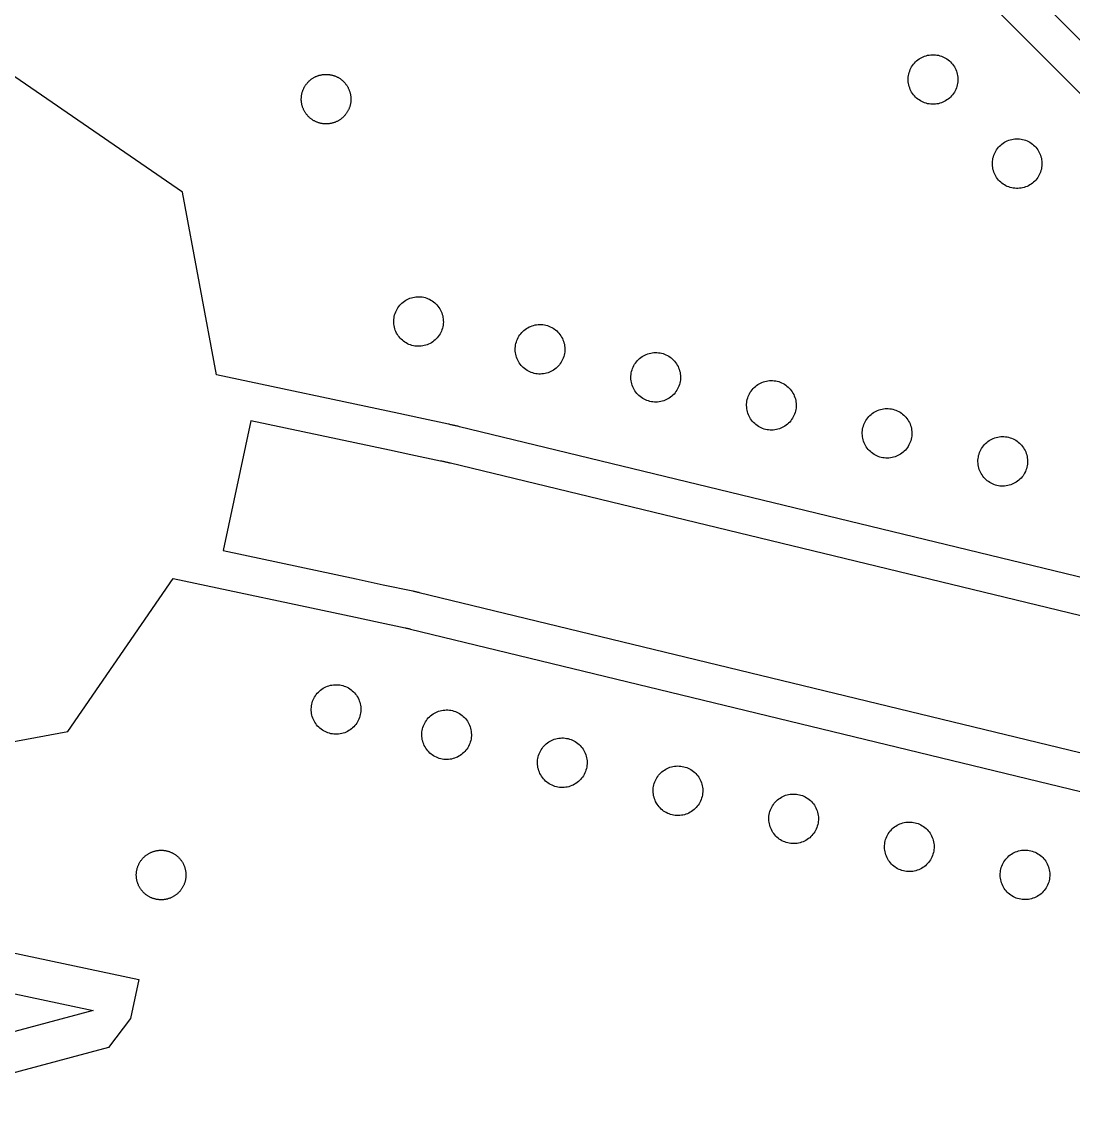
# Model space of a CAD drawing. Extents: x -16500 to 16500, y -16500 to 16500.
# Drawn here: x -10753 to -5453, y -438 to 5037 of the extents above; entities that cross this region are included whole.
import ezdxf

# ---------------------------------------------------------------- set-up
doc = ezdxf.new("R2010")
doc.units = 0
doc.header["$MEASUREMENT"] = 0
doc.layers.add('Top', color=1, linetype='Continuous')
doc.layers.add('Via', color=100, linetype='Continuous')

msp = doc.modelspace()

# ---------------------------------------------------------------- linework, layer by layer
at = {"layer": 'Top', "linetype": 'Continuous'}
for points in [[(-5291.342, 9164.874), (-8626.704, 12500.234), (-12500.234, 8626.703), (-9290.551, 5417.021), (-13700.786, 6354.445), (-14839.727, 996.153), (-10392.695, 50.907), (-14945.686, -1169.063), (-13527.876, -6460.405), (-9164.874, -5291.342), (-12500.235, -8626.702), (-8626.705, -12500.234), (-5417.021, -9290.551), (-6354.445, -13700.786), (-996.153, -14839.727), (-50.907, -10392.695)], [(-5040.676, 9002.117), (-5233.862, 8950.353), (-5417.146, 9007.834), (-8626.704, 12217.392), (-12217.392, 8626.703), (-9007.833, 5417.146), (-9106.927, 5173.522), (-13546.739, 6117.234), (-14602.515, 1150.2), (-10162.703, 206.489), (-10204.285, 10.859), (-10316.4, -135.705), (-14700.737, -1310.485), (-13386.454, -6215.456), (-9002.117, -5040.676), (-8950.353, -5233.862), (-9007.834, -5417.145), (-12217.392, -8626.702), (-8626.704, -12217.391), (-5417.146, -9007.834), (-5173.522, -9106.927), (-6117.234, -13546.739), (-1150.2, -14602.515), (-206.489, -10162.703)]]:
    msp.add_lwpolyline(points, dxfattribs=at)
at = {"layer": 'Top'}
for points in [[(-8626.703, 6660.703), (-10016.875, 7236.531), (-10592.703, 8626.703), (-10016.875, 10016.875), (-8626.703, 10592.703), (-7236.531, 10016.875), (-6660.703, 8626.703), (-7019.069, 7761.531), (-2181.424, 2923.887), (-2923.887, 2181.424), (-7761.531, 7019.069)], [(-7473.412, 6999.65), (-6962.174, 6488.412), (-6962.174, 6488.412), (-2923.887, 2450.125), (-2450.125, 2923.887), (-6488.412, 6962.174), (-6488.412, 6962.174), (-6999.65, 7473.412)], [(-9030.521, 2219.075), (-9030.522, 2219.075)]]:
    msp.add_lwpolyline(points, close=True, dxfattribs=at)
for points in [[(-4946.462, 2122.102), (-8546.568, 2994.589), (-8550.551, 2995.55), (-8554.536, 2996.503), (-8558.523, 2997.448), (-8562.511, 2998.385), (-8566.502, 2999.314), (-8570.494, 3000.234), (-8574.489, 3001.147), (-8578.485, 3002.052), (-8582.483, 3002.948), (-8586.482, 3003.836), (-8590.484, 3004.716), (-8594.487, 3005.589), (-8598.492, 3006.453), (-8602.499, 3007.309), (-8751.717, 3039.026), (-8851.717, 3060.282), (-8851.717, 3060.282), (-9771.628, 3255.815), (-9942.284, 4176.589), (-11182.356, 5028.867)], [(-4991.213, 1937.447), (-8591.319, 2809.935), (-8594.928, 2810.806), (-8598.539, 2811.669), (-8602.152, 2812.525), (-8605.766, 2813.374), (-8609.383, 2814.216), (-8613, 2815.05), (-8616.62, 2815.877), (-8620.241, 2816.697), (-8623.864, 2817.509), (-8627.489, 2818.314), (-8631.115, 2819.112), (-8634.742, 2819.902), (-8638.372, 2820.685), (-8642.003, 2821.46), (-8791.221, 2853.178), (-8899.49, 2876.192), (-9598.421, 3024.754), (-9737.722, 2369.395), (-9067.952, 2227.031), (-8930.521, 2197.819), (-8781.304, 2166.102), (-8778.37, 2165.474), (-8775.438, 2164.839), (-8772.507, 2164.196), (-8769.579, 2163.546), (-8766.652, 2162.889), (-8763.726, 2162.223), (-8760.803, 2161.551), (-8757.881, 2160.87), (-8754.961, 2160.182), (-8752.042, 2159.487), (-8749.126, 2158.784), (-5149.02, 1286.297)], [(-11999.864, 1182.791), (-10520.35, 1457.003), (-9989.936, 2228.76), (-9070.025, 2033.227), (-8970.025, 2011.971), (-8820.807, 1980.254), (-8818.106, 1979.676), (-8815.407, 1979.09), (-8812.71, 1978.497), (-8810.014, 1977.896), (-8807.32, 1977.287), (-8804.628, 1976.671), (-8801.937, 1976.047), (-8799.249, 1975.415), (-8796.562, 1974.776), (-8793.877, 1974.13), (-5193.771, 1101.642)]]:
    msp.add_lwpolyline(points, dxfattribs=at)
at = {"layer": 'Via'}
for points in [[(-6163.534, 4620.456), (-6171.371, 4620.949), (-6179.162, 4621.933), (-6186.876, 4623.405), (-6194.482, 4625.358), (-6201.95, 4627.784), (-6209.251, 4630.675), (-6216.357, 4634.018), (-6223.238, 4637.801), (-6229.868, 4642.009), (-6236.221, 4646.625), (-6242.272, 4651.63), (-6247.996, 4657.006), (-6253.372, 4662.73), (-6258.377, 4668.781), (-6262.993, 4675.134), (-6267.201, 4681.764), (-6270.984, 4688.645), (-6274.327, 4695.751), (-6277.218, 4703.052), (-6279.644, 4710.52), (-6281.597, 4718.126), (-6283.069, 4725.84), (-6284.053, 4733.631), (-6284.546, 4741.468), (-6284.546, 4749.321), (-6284.053, 4757.158), (-6283.069, 4764.949), (-6281.597, 4772.662), (-6279.644, 4780.268), (-6277.218, 4787.736), (-6274.327, 4795.038), (-6270.984, 4802.143), (-6267.201, 4809.024), (-6262.993, 4815.655), (-6258.377, 4822.008), (-6253.372, 4828.058), (-6247.996, 4833.783), (-6242.272, 4839.158), (-6236.221, 4844.164), (-6229.868, 4848.779), (-6223.238, 4852.987), (-6216.357, 4856.77), (-6209.251, 4860.114), (-6201.95, 4863.004), (-6194.482, 4865.431), (-6186.876, 4867.384), (-6179.162, 4868.855), (-6171.371, 4869.839), (-6163.534, 4870.333), (-6155.681, 4870.333), (-6147.844, 4869.839), (-6140.053, 4868.855), (-6132.34, 4867.384), (-6124.734, 4865.431), (-6117.266, 4863.004), (-6109.964, 4860.114), (-6102.859, 4856.77), (-6095.978, 4852.987), (-6089.347, 4848.779), (-6082.994, 4844.164), (-6076.944, 4839.158), (-6071.219, 4833.783), (-6065.844, 4828.058), (-6060.838, 4822.008), (-6056.223, 4815.655), (-6052.015, 4809.024), (-6048.232, 4802.143), (-6044.888, 4795.038), (-6041.998, 4787.736), (-6039.571, 4780.268), (-6037.618, 4772.662), (-6036.147, 4764.949), (-6035.163, 4757.158), (-6034.669, 4749.321), (-6034.669, 4741.468), (-6035.163, 4733.631), (-6036.147, 4725.84), (-6037.618, 4718.126), (-6039.571, 4710.52), (-6041.998, 4703.052), (-6044.888, 4695.751), (-6048.232, 4688.645), (-6052.015, 4681.764), (-6056.223, 4675.134), (-6060.838, 4668.781), (-6065.844, 4662.73), (-6071.219, 4657.006), (-6076.944, 4651.63), (-6082.994, 4646.625), (-6089.347, 4642.009), (-6095.978, 4637.801), (-6102.859, 4634.018), (-6109.964, 4630.675), (-6117.266, 4627.784), (-6124.734, 4625.358), (-6132.34, 4623.405), (-6140.053, 4621.933), (-6147.844, 4620.949), (-6155.681, 4620.456)], [(-9219.421, 4521.302), (-9222.639, 4521.354), (-9225.855, 4521.489), (-9229.066, 4521.707), (-9232.271, 4522.008), (-9235.467, 4522.391), (-9238.652, 4522.857), (-9241.824, 4523.404), (-9244.98, 4524.032), (-9248.12, 4524.742), (-9251.24, 4525.532), (-9254.339, 4526.403), (-9257.414, 4527.353), (-9260.464, 4528.381), (-9263.487, 4529.488), (-9266.48, 4530.673), (-9269.441, 4531.934), (-9272.369, 4533.271), (-9275.262, 4534.682), (-9278.117, 4536.168), (-9280.933, 4537.727), (-9283.708, 4539.358), (-9286.44, 4541.06), (-9289.128, 4542.831), (-9291.768, 4544.672), (-9294.361, 4546.579), (-9296.904, 4548.553), (-9299.395, 4550.591), (-9301.832, 4552.693), (-9304.215, 4554.857), (-9306.541, 4557.082), (-9308.809, 4559.366), (-9311.018, 4561.707), (-9313.166, 4564.105), (-9315.251, 4566.557), (-9317.272, 4569.062), (-9319.228, 4571.618), (-9321.118, 4574.223), (-9322.94, 4576.877), (-9324.693, 4579.576), (-9326.376, 4582.32), (-9327.988, 4585.106), (-9329.527, 4587.933), (-9330.994, 4590.798), (-9332.385, 4593.701), (-9333.702, 4596.638), (-9334.943, 4599.608), (-9336.107, 4602.609), (-9337.193, 4605.639), (-9338.201, 4608.696), (-9339.129, 4611.777), (-9339.978, 4614.882), (-9340.747, 4618.008), (-9341.435, 4621.152), (-9342.042, 4624.313), (-9342.568, 4627.489), (-9343.011, 4630.677), (-9343.372, 4633.875), (-9343.651, 4637.082), (-9343.847, 4640.295), (-9343.96, 4643.511), (-9343.991, 4646.73), (-9343.938, 4649.948), (-9343.803, 4653.164), (-9343.585, 4656.376), (-9343.284, 4659.58), (-9342.901, 4662.776), (-9342.436, 4665.961), (-9341.888, 4669.133), (-9341.26, 4672.29), (-9340.55, 4675.429), (-9339.76, 4678.55), (-9338.889, 4681.648), (-9337.94, 4684.724), (-9336.911, 4687.774), (-9335.804, 4690.796), (-9334.62, 4693.789), (-9333.358, 4696.751), (-9332.022, 4699.679), (-9330.61, 4702.571), (-9329.124, 4705.426), (-9327.565, 4708.242), (-9325.934, 4711.017), (-9324.232, 4713.75), (-9322.461, 4716.437), (-9320.621, 4719.078), (-9318.713, 4721.67), (-9316.739, 4724.213), (-9314.701, 4726.704), (-9312.599, 4729.142), (-9310.435, 4731.524), (-9308.21, 4733.851), (-9305.927, 4736.119), (-9303.585, 4738.327), (-9301.188, 4740.475), (-9298.736, 4742.56), (-9296.231, 4744.582), (-9293.674, 4746.538), (-9291.069, 4748.427), (-9288.415, 4750.249), (-9285.716, 4752.002), (-9282.972, 4753.685), (-9280.186, 4755.297), (-9277.359, 4756.837), (-9274.494, 4758.303), (-9271.592, 4759.695), (-9268.655, 4761.012), (-9265.685, 4762.252), (-9262.684, 4763.416), (-9259.654, 4764.502), (-9256.597, 4765.51), (-9253.515, 4766.439), (-9250.41, 4767.288), (-9247.285, 4768.057), (-9244.14, 4768.745), (-9240.979, 4769.352), (-9237.804, 4769.877), (-9234.615, 4770.321), (-9231.417, 4770.682), (-9228.21, 4770.96), (-9224.998, 4771.156), (-9221.781, 4771.27), (-9218.562, 4771.3), (-9215.344, 4771.248), (-9212.128, 4771.112), (-9208.917, 4770.894), (-9205.712, 4770.593), (-9202.516, 4770.21), (-9199.331, 4769.745), (-9196.159, 4769.198), (-9193.002, 4768.569), (-9189.863, 4767.86), (-9186.743, 4767.069), (-9183.644, 4766.199), (-9180.568, 4765.249), (-9177.519, 4764.22), (-9174.496, 4763.113), (-9171.503, 4761.929), (-9168.542, 4760.668), (-9165.614, 4759.331), (-9162.721, 4757.919), (-9159.866, 4756.433), (-9157.05, 4754.874), (-9154.275, 4753.244), (-9151.543, 4751.542), (-9148.855, 4749.77), (-9146.214, 4747.93), (-9143.622, 4746.023), (-9141.079, 4744.049), (-9138.588, 4742.01), (-9136.151, 4739.908), (-9133.768, 4737.744), (-9131.442, 4735.52), (-9129.173, 4733.236), (-9126.965, 4730.895), (-9124.817, 4728.497), (-9122.732, 4726.045), (-9120.711, 4723.54), (-9118.755, 4720.984), (-9116.865, 4718.378), (-9115.043, 4715.725), (-9113.29, 4713.025), (-9111.607, 4710.282), (-9109.995, 4707.495), (-9108.456, 4704.669), (-9106.989, 4701.803), (-9105.597, 4698.901), (-9104.281, 4695.964), (-9103.04, 4692.994), (-9101.876, 4689.993), (-9100.79, 4686.963), (-9099.782, 4683.906), (-9098.853, 4680.824), (-9098.004, 4677.719), (-9097.236, 4674.594), (-9096.547, 4671.45), (-9095.94, 4668.289), (-9095.415, 4665.113), (-9094.972, 4661.925), (-9094.611, 4658.726), (-9094.332, 4655.52), (-9094.136, 4652.307), (-9094.023, 4649.09), (-9093.992, 4645.872), (-9094.045, 4642.653), (-9094.18, 4639.437), (-9094.398, 4636.226), (-9094.699, 4633.021), (-9095.082, 4629.825), (-9095.547, 4626.641), (-9096.094, 4623.469), (-9096.723, 4620.312), (-9097.433, 4617.172), (-9098.223, 4614.052), (-9099.093, 4610.953), (-9100.043, 4607.878), (-9101.072, 4604.828), (-9102.179, 4601.805), (-9103.363, 4598.813), (-9104.624, 4595.851), (-9105.961, 4592.923), (-9107.373, 4590.031), (-9108.859, 4587.175), (-9110.418, 4584.359), (-9112.049, 4581.584), (-9113.75, 4578.852), (-9115.522, 4576.165), (-9117.362, 4573.524), (-9119.27, 4570.931), (-9121.243, 4568.389), (-9123.282, 4565.898), (-9125.384, 4563.46), (-9127.548, 4561.077), (-9129.772, 4558.751), (-9132.056, 4556.483), (-9134.398, 4554.274), (-9136.795, 4552.127), (-9139.247, 4550.041), (-9141.752, 4548.02), (-9144.308, 4546.064), (-9146.914, 4544.174), (-9149.567, 4542.352), (-9152.267, 4540.599), (-9155.011, 4538.916), (-9157.797, 4537.304), (-9160.623, 4535.765), (-9163.489, 4534.299), (-9166.391, 4532.907), (-9169.328, 4531.59), (-9172.298, 4530.349), (-9175.299, 4529.186), (-9178.329, 4528.099), (-9181.386, 4527.092), (-9184.468, 4526.163), (-9187.573, 4525.314), (-9190.698, 4524.545), (-9193.843, 4523.857), (-9197.004, 4523.25), (-9200.179, 4522.725), (-9203.367, 4522.281), (-9206.566, 4521.92), (-9209.772, 4521.641), (-9212.985, 4521.445), (-9216.202, 4521.332)], [(-5739.27, 4196.192), (-5747.107, 4196.685), (-5754.898, 4197.669), (-5762.612, 4199.141), (-5770.218, 4201.094), (-5777.686, 4203.52), (-5784.987, 4206.411), (-5792.093, 4209.754), (-5798.974, 4213.537), (-5805.604, 4217.745), (-5811.957, 4222.361), (-5818.008, 4227.366), (-5823.732, 4232.742), (-5829.108, 4238.466), (-5834.113, 4244.517), (-5838.729, 4250.87), (-5842.937, 4257.5), (-5846.72, 4264.381), (-5850.063, 4271.487), (-5852.954, 4278.788), (-5855.38, 4286.256), (-5857.333, 4293.862), (-5858.805, 4301.576), (-5859.789, 4309.367), (-5860.282, 4317.204), (-5860.282, 4325.057), (-5859.789, 4332.894), (-5858.805, 4340.685), (-5857.333, 4348.398), (-5855.38, 4356.004), (-5852.954, 4363.472), (-5850.063, 4370.774), (-5846.72, 4377.879), (-5842.937, 4384.76), (-5838.729, 4391.391), (-5834.113, 4397.744), (-5829.108, 4403.794), (-5823.732, 4409.519), (-5818.008, 4414.894), (-5811.957, 4419.9), (-5805.604, 4424.515), (-5798.974, 4428.723), (-5792.093, 4432.506), (-5784.987, 4435.85), (-5777.686, 4438.74), (-5770.218, 4441.167), (-5762.612, 4443.12), (-5754.898, 4444.591), (-5747.107, 4445.575), (-5739.27, 4446.069), (-5731.417, 4446.069), (-5723.58, 4445.575), (-5715.789, 4444.591), (-5708.076, 4443.12), (-5700.47, 4441.167), (-5693.002, 4438.74), (-5685.7, 4435.85), (-5678.595, 4432.506), (-5671.714, 4428.723), (-5665.083, 4424.515), (-5658.73, 4419.9), (-5652.68, 4414.894), (-5646.955, 4409.519), (-5641.58, 4403.794), (-5636.574, 4397.744), (-5631.959, 4391.391), (-5627.751, 4384.76), (-5623.968, 4377.879), (-5620.624, 4370.774), (-5617.734, 4363.472), (-5615.307, 4356.004), (-5613.354, 4348.398), (-5611.883, 4340.685), (-5610.899, 4332.894), (-5610.405, 4325.057), (-5610.405, 4317.204), (-5610.899, 4309.367), (-5611.883, 4301.576), (-5613.354, 4293.862), (-5615.307, 4286.256), (-5617.734, 4278.788), (-5620.624, 4271.487), (-5623.968, 4264.381), (-5627.751, 4257.5), (-5631.959, 4250.87), (-5636.574, 4244.517), (-5641.58, 4238.466), (-5646.955, 4232.742), (-5652.68, 4227.366), (-5658.73, 4222.361), (-5665.083, 4217.745), (-5671.714, 4213.537), (-5678.595, 4209.754), (-5685.7, 4206.411), (-5693.002, 4203.52), (-5700.47, 4201.094), (-5708.076, 4199.141), (-5715.789, 4197.669), (-5723.58, 4196.685), (-5731.417, 4196.192)], [(-8755.577, 3399.929), (-8763.419, 3400.34), (-8771.22, 3401.243), (-8778.948, 3402.633), (-8786.574, 3404.506), (-8794.068, 3406.855), (-8801.399, 3409.669), (-8808.539, 3412.938), (-8815.459, 3416.648), (-8822.133, 3420.786), (-8828.534, 3425.335), (-8834.637, 3430.277), (-8840.417, 3435.593), (-8845.852, 3441.26), (-8850.921, 3447.258), (-8855.603, 3453.562), (-8859.88, 3460.148), (-8863.735, 3466.99), (-8867.152, 3474.06), (-8870.12, 3481.33), (-8872.624, 3488.773), (-8874.657, 3496.358), (-8876.209, 3504.056), (-8877.275, 3511.836), (-8877.85, 3519.667), (-8877.932, 3527.519), (-8877.521, 3535.361), (-8876.618, 3543.162), (-8875.228, 3550.891), (-8873.355, 3558.517), (-8871.006, 3566.01), (-8868.192, 3573.341), (-8864.923, 3580.481), (-8861.212, 3587.402), (-8857.074, 3594.076), (-8852.526, 3600.476), (-8847.584, 3606.579), (-8842.268, 3612.36), (-8836.601, 3617.795), (-8830.603, 3622.863), (-8824.299, 3627.545), (-8817.713, 3631.822), (-8810.871, 3635.677), (-8803.801, 3639.095), (-8796.531, 3642.062), (-8789.088, 3644.567), (-8781.503, 3646.599), (-8773.805, 3648.151), (-8766.025, 3649.217), (-8758.194, 3649.792), (-8750.342, 3649.874), (-8742.5, 3649.463), (-8734.699, 3648.561), (-8726.97, 3647.17), (-8719.344, 3645.297), (-8711.851, 3642.949), (-8704.52, 3640.134), (-8697.38, 3636.866), (-8690.459, 3633.155), (-8683.785, 3629.017), (-8677.384, 3624.468), (-8671.282, 3619.526), (-8665.501, 3614.211), (-8660.066, 3608.543), (-8654.998, 3602.545), (-8650.316, 3596.241), (-8646.039, 3589.655), (-8642.184, 3582.814), (-8638.766, 3575.744), (-8635.799, 3568.473), (-8633.294, 3561.031), (-8631.262, 3553.445), (-8629.71, 3545.748), (-8628.644, 3537.968), (-8628.069, 3530.136), (-8627.987, 3522.284), (-8628.398, 3514.442), (-8629.3, 3506.641), (-8630.691, 3498.913), (-8632.564, 3491.287), (-8634.912, 3483.793), (-8637.726, 3476.462), (-8640.995, 3469.322), (-8644.706, 3462.402), (-8648.844, 3455.728), (-8653.393, 3449.327), (-8658.335, 3443.224), (-8663.65, 3437.444), (-8669.318, 3432.008), (-8675.316, 3426.94), (-8681.62, 3422.258), (-8688.206, 3417.981), (-8695.047, 3414.126), (-8702.117, 3410.708), (-8709.388, 3407.741), (-8716.83, 3405.237), (-8724.415, 3403.204), (-8732.113, 3401.652), (-8739.893, 3400.586), (-8747.725, 3400.011)], [(-8138.788, 3259.936), (-8146.639, 3260.076), (-8154.466, 3260.709), (-8162.238, 3261.832), (-8169.924, 3263.441), (-8177.494, 3265.53), (-8184.918, 3268.089), (-8192.166, 3271.11), (-8199.211, 3274.58), (-8206.024, 3278.485), (-8212.578, 3282.81), (-8218.847, 3287.539), (-8224.808, 3292.651), (-8230.435, 3298.128), (-8235.708, 3303.948), (-8240.604, 3310.087), (-8245.106, 3316.521), (-8249.194, 3323.225), (-8252.854, 3330.173), (-8256.07, 3337.337), (-8258.83, 3344.689), (-8261.123, 3352.199), (-8262.94, 3359.839), (-8264.273, 3367.578), (-8265.118, 3375.385), (-8265.471, 3383.229), (-8265.331, 3391.081), (-8264.698, 3398.908), (-8263.575, 3406.68), (-8261.966, 3414.366), (-8259.878, 3421.936), (-8257.318, 3429.36), (-8254.297, 3436.608), (-8250.828, 3443.653), (-8246.922, 3450.466), (-8242.597, 3457.02), (-8237.869, 3463.289), (-8232.756, 3469.249), (-8227.279, 3474.877), (-8221.46, 3480.149), (-8215.321, 3485.046), (-8208.886, 3489.548), (-8202.182, 3493.636), (-8195.234, 3497.296), (-8188.07, 3500.512), (-8180.718, 3503.272), (-8173.208, 3505.565), (-8165.568, 3507.382), (-8157.83, 3508.715), (-8150.023, 3509.56), (-8142.178, 3509.913), (-8134.326, 3509.773), (-8126.499, 3509.14), (-8118.727, 3508.017), (-8111.041, 3506.408), (-8103.471, 3504.319), (-8096.047, 3501.76), (-8088.799, 3498.739), (-8081.754, 3495.269), (-8074.942, 3491.364), (-8068.388, 3487.039), (-8062.118, 3482.31), (-8056.158, 3477.198), (-8050.53, 3471.721), (-8045.258, 3465.901), (-8040.361, 3459.762), (-8035.86, 3453.328), (-8031.771, 3446.624), (-8028.111, 3439.676), (-8024.895, 3432.512), (-8022.135, 3425.16), (-8019.843, 3417.65), (-8018.026, 3410.01), (-8016.692, 3402.271), (-8015.847, 3394.464), (-8015.494, 3386.62), (-8015.634, 3378.768), (-8016.267, 3370.941), (-8017.39, 3363.169), (-8018.999, 3355.483), (-8021.088, 3347.913), (-8023.647, 3340.489), (-8026.668, 3333.241), (-8030.138, 3326.196), (-8034.043, 3319.384), (-8038.369, 3312.829), (-8043.097, 3306.56), (-8048.21, 3300.6), (-8053.687, 3294.972), (-8059.506, 3289.7), (-8065.645, 3284.803), (-8072.079, 3280.302), (-8078.784, 3276.213), (-8085.731, 3272.553), (-8092.895, 3269.337), (-8100.247, 3266.577), (-8107.758, 3264.284), (-8115.397, 3262.468), (-8123.136, 3261.134), (-8130.943, 3260.289)], [(-7555.668, 3118.617), (-7563.519, 3118.757), (-7571.346, 3119.39), (-7579.118, 3120.513), (-7586.804, 3122.122), (-7594.374, 3124.211), (-7601.798, 3126.77), (-7609.046, 3129.791), (-7616.091, 3133.261), (-7622.904, 3137.166), (-7629.458, 3141.491), (-7635.727, 3146.22), (-7641.688, 3151.332), (-7647.315, 3156.809), (-7652.588, 3162.629), (-7657.484, 3168.768), (-7661.986, 3175.202), (-7666.074, 3181.906), (-7669.734, 3188.854), (-7672.95, 3196.018), (-7675.71, 3203.37), (-7678.003, 3210.88), (-7679.82, 3218.52), (-7681.153, 3226.259), (-7681.998, 3234.066), (-7682.351, 3241.91), (-7682.211, 3249.762), (-7681.578, 3257.589), (-7680.455, 3265.361), (-7678.846, 3273.047), (-7676.758, 3280.617), (-7674.198, 3288.041), (-7671.177, 3295.289), (-7667.708, 3302.334), (-7663.802, 3309.147), (-7659.477, 3315.701), (-7654.749, 3321.97), (-7649.636, 3327.93), (-7644.159, 3333.558), (-7638.34, 3338.83), (-7632.201, 3343.727), (-7625.766, 3348.229), (-7619.062, 3352.317), (-7612.114, 3355.977), (-7604.95, 3359.193), (-7597.598, 3361.953), (-7590.088, 3364.246), (-7582.448, 3366.063), (-7574.71, 3367.396), (-7566.903, 3368.241), (-7559.058, 3368.594), (-7551.206, 3368.454), (-7543.379, 3367.821), (-7535.607, 3366.698), (-7527.921, 3365.089), (-7520.351, 3363), (-7512.927, 3360.441), (-7505.679, 3357.42), (-7498.634, 3353.95), (-7491.822, 3350.045), (-7485.268, 3345.72), (-7478.998, 3340.991), (-7473.038, 3335.879), (-7467.41, 3330.402), (-7462.138, 3324.582), (-7457.241, 3318.443), (-7452.74, 3312.009), (-7448.651, 3305.305), (-7444.991, 3298.357), (-7441.775, 3291.193), (-7439.015, 3283.841), (-7436.723, 3276.331), (-7434.906, 3268.691), (-7433.572, 3260.952), (-7432.727, 3253.145), (-7432.374, 3245.301), (-7432.514, 3237.449), (-7433.147, 3229.622), (-7434.27, 3221.85), (-7435.879, 3214.164), (-7437.968, 3206.594), (-7440.527, 3199.17), (-7443.548, 3191.922), (-7447.018, 3184.877), (-7450.923, 3178.065), (-7455.249, 3171.51), (-7459.977, 3165.241), (-7465.09, 3159.281), (-7470.567, 3153.653), (-7476.386, 3148.381), (-7482.525, 3143.484), (-7488.959, 3138.983), (-7495.664, 3134.894), (-7502.611, 3131.234), (-7509.775, 3128.018), (-7517.127, 3125.258), (-7524.638, 3122.965), (-7532.277, 3121.149), (-7540.016, 3119.815), (-7547.823, 3118.97)], [(-6972.548, 2977.297), (-6980.399, 2977.437), (-6988.226, 2978.07), (-6995.998, 2979.193), (-7003.684, 2980.802), (-7011.254, 2982.891), (-7018.678, 2985.45), (-7025.926, 2988.471), (-7032.971, 2991.941), (-7039.784, 2995.846), (-7046.338, 3000.171), (-7052.607, 3004.9), (-7058.568, 3010.012), (-7064.195, 3015.489), (-7069.468, 3021.309), (-7074.364, 3027.448), (-7078.866, 3033.882), (-7082.954, 3040.586), (-7086.614, 3047.534), (-7089.83, 3054.698), (-7092.59, 3062.05), (-7094.883, 3069.56), (-7096.7, 3077.2), (-7098.033, 3084.939), (-7098.878, 3092.746), (-7099.231, 3100.59), (-7099.091, 3108.442), (-7098.458, 3116.269), (-7097.335, 3124.041), (-7095.726, 3131.727), (-7093.638, 3139.297), (-7091.078, 3146.721), (-7088.057, 3153.969), (-7084.588, 3161.014), (-7080.682, 3167.827), (-7076.357, 3174.381), (-7071.629, 3180.65), (-7066.516, 3186.61), (-7061.039, 3192.238), (-7055.22, 3197.51), (-7049.081, 3202.407), (-7042.646, 3206.909), (-7035.942, 3210.997), (-7028.994, 3214.657), (-7021.83, 3217.873), (-7014.478, 3220.633), (-7006.968, 3222.926), (-6999.328, 3224.743), (-6991.59, 3226.076), (-6983.783, 3226.921), (-6975.938, 3227.274), (-6968.086, 3227.134), (-6960.259, 3226.501), (-6952.487, 3225.378), (-6944.801, 3223.769), (-6937.231, 3221.68), (-6929.807, 3219.121), (-6922.559, 3216.1), (-6915.514, 3212.63), (-6908.702, 3208.725), (-6902.148, 3204.4), (-6895.878, 3199.671), (-6889.918, 3194.559), (-6884.29, 3189.082), (-6879.018, 3183.262), (-6874.121, 3177.123), (-6869.62, 3170.689), (-6865.531, 3163.985), (-6861.871, 3157.037), (-6858.655, 3149.873), (-6855.895, 3142.521), (-6853.603, 3135.011), (-6851.786, 3127.371), (-6850.452, 3119.632), (-6849.607, 3111.825), (-6849.254, 3103.981), (-6849.394, 3096.129), (-6850.027, 3088.302), (-6851.15, 3080.53), (-6852.759, 3072.844), (-6854.848, 3065.274), (-6857.407, 3057.85), (-6860.428, 3050.602), (-6863.898, 3043.557), (-6867.803, 3036.745), (-6872.129, 3030.19), (-6876.857, 3023.921), (-6881.97, 3017.961), (-6887.447, 3012.333), (-6893.266, 3007.061), (-6899.405, 3002.164), (-6905.839, 2997.663), (-6912.544, 2993.574), (-6919.491, 2989.914), (-6926.655, 2986.698), (-6934.007, 2983.938), (-6941.518, 2981.645), (-6949.157, 2979.829), (-6956.896, 2978.495), (-6964.703, 2977.65)], [(-6389.428, 2835.978), (-6397.279, 2836.118), (-6405.106, 2836.751), (-6412.878, 2837.874), (-6420.564, 2839.483), (-6428.134, 2841.572), (-6435.558, 2844.131), (-6442.806, 2847.152), (-6449.851, 2850.622), (-6456.664, 2854.527), (-6463.218, 2858.852), (-6469.487, 2863.581), (-6475.448, 2868.693), (-6481.075, 2874.17), (-6486.348, 2879.99), (-6491.244, 2886.129), (-6495.746, 2892.563), (-6499.834, 2899.267), (-6503.494, 2906.215), (-6506.71, 2913.379), (-6509.47, 2920.731), (-6511.763, 2928.241), (-6513.58, 2935.881), (-6514.913, 2943.62), (-6515.758, 2951.427), (-6516.111, 2959.271), (-6515.971, 2967.123), (-6515.338, 2974.95), (-6514.215, 2982.722), (-6512.606, 2990.408), (-6510.518, 2997.978), (-6507.958, 3005.402), (-6504.937, 3012.65), (-6501.468, 3019.695), (-6497.562, 3026.508), (-6493.237, 3033.062), (-6488.509, 3039.331), (-6483.396, 3045.291), (-6477.919, 3050.919), (-6472.1, 3056.191), (-6465.961, 3061.088), (-6459.526, 3065.59), (-6452.822, 3069.678), (-6445.874, 3073.338), (-6438.71, 3076.554), (-6431.358, 3079.314), (-6423.848, 3081.607), (-6416.208, 3083.424), (-6408.47, 3084.757), (-6400.663, 3085.602), (-6392.818, 3085.955), (-6384.966, 3085.815), (-6377.139, 3085.182), (-6369.367, 3084.059), (-6361.681, 3082.45), (-6354.111, 3080.361), (-6346.687, 3077.802), (-6339.439, 3074.781), (-6332.394, 3071.311), (-6325.582, 3067.406), (-6319.028, 3063.081), (-6312.758, 3058.352), (-6306.798, 3053.24), (-6301.17, 3047.763), (-6295.898, 3041.943), (-6291.001, 3035.804), (-6286.5, 3029.37), (-6282.411, 3022.666), (-6278.751, 3015.718), (-6275.535, 3008.554), (-6272.775, 3001.202), (-6270.483, 2993.692), (-6268.666, 2986.052), (-6267.332, 2978.313), (-6266.487, 2970.506), (-6266.134, 2962.662), (-6266.274, 2954.81), (-6266.907, 2946.983), (-6268.03, 2939.211), (-6269.639, 2931.525), (-6271.728, 2923.955), (-6274.287, 2916.531), (-6277.308, 2909.283), (-6280.778, 2902.238), (-6284.683, 2895.426), (-6289.009, 2888.871), (-6293.737, 2882.602), (-6298.85, 2876.642), (-6304.327, 2871.014), (-6310.146, 2865.742), (-6316.285, 2860.845), (-6322.719, 2856.344), (-6329.424, 2852.255), (-6336.371, 2848.595), (-6343.535, 2845.379), (-6350.887, 2842.619), (-6358.398, 2840.326), (-6366.037, 2838.51), (-6373.776, 2837.176), (-6381.583, 2836.331)], [(-5806.308, 2694.659), (-5814.159, 2694.799), (-5821.986, 2695.432), (-5829.758, 2696.555), (-5837.444, 2698.164), (-5845.014, 2700.253), (-5852.438, 2702.812), (-5859.686, 2705.833), (-5866.731, 2709.303), (-5873.544, 2713.208), (-5880.098, 2717.533), (-5886.367, 2722.262), (-5892.328, 2727.374), (-5897.955, 2732.851), (-5903.228, 2738.671), (-5908.124, 2744.81), (-5912.626, 2751.244), (-5916.714, 2757.948), (-5920.374, 2764.896), (-5923.59, 2772.06), (-5926.35, 2779.412), (-5928.643, 2786.922), (-5930.46, 2794.562), (-5931.793, 2802.301), (-5932.638, 2810.108), (-5932.991, 2817.952), (-5932.851, 2825.804), (-5932.218, 2833.631), (-5931.095, 2841.403), (-5929.486, 2849.089), (-5927.398, 2856.659), (-5924.838, 2864.083), (-5921.817, 2871.331), (-5918.348, 2878.376), (-5914.442, 2885.189), (-5910.117, 2891.743), (-5905.389, 2898.012), (-5900.276, 2903.972), (-5894.799, 2909.6), (-5888.98, 2914.872), (-5882.841, 2919.769), (-5876.406, 2924.271), (-5869.702, 2928.359), (-5862.754, 2932.019), (-5855.59, 2935.235), (-5848.238, 2937.995), (-5840.728, 2940.288), (-5833.088, 2942.105), (-5825.35, 2943.438), (-5817.543, 2944.283), (-5809.698, 2944.636), (-5801.846, 2944.496), (-5794.019, 2943.863), (-5786.247, 2942.74), (-5778.561, 2941.131), (-5770.991, 2939.042), (-5763.567, 2936.483), (-5756.319, 2933.462), (-5749.274, 2929.992), (-5742.462, 2926.087), (-5735.908, 2921.762), (-5729.638, 2917.033), (-5723.678, 2911.921), (-5718.05, 2906.444), (-5712.778, 2900.624), (-5707.881, 2894.485), (-5703.38, 2888.051), (-5699.291, 2881.347), (-5695.631, 2874.399), (-5692.415, 2867.235), (-5689.655, 2859.883), (-5687.363, 2852.373), (-5685.546, 2844.733), (-5684.212, 2836.994), (-5683.367, 2829.187), (-5683.014, 2821.343), (-5683.154, 2813.491), (-5683.787, 2805.664), (-5684.91, 2797.892), (-5686.519, 2790.206), (-5688.608, 2782.636), (-5691.167, 2775.212), (-5694.188, 2767.964), (-5697.658, 2760.919), (-5701.563, 2754.107), (-5705.889, 2747.552), (-5710.617, 2741.283), (-5715.73, 2735.323), (-5721.207, 2729.695), (-5727.026, 2724.423), (-5733.165, 2719.526), (-5739.599, 2715.025), (-5746.304, 2710.936), (-5753.251, 2707.276), (-5760.415, 2704.06), (-5767.767, 2701.3), (-5775.278, 2699.007), (-5782.917, 2697.191), (-5790.656, 2695.857), (-5798.463, 2695.012)], [(-9171.4, 1443.634), (-9179.242, 1444.045), (-9187.043, 1444.947), (-9194.772, 1446.338), (-9202.398, 1448.211), (-9209.891, 1450.559), (-9217.222, 1453.374), (-9224.362, 1456.642), (-9231.283, 1460.353), (-9237.957, 1464.491), (-9244.358, 1469.04), (-9250.46, 1473.982), (-9256.241, 1479.297), (-9261.676, 1484.965), (-9266.744, 1490.963), (-9271.426, 1497.267), (-9275.703, 1503.853), (-9279.558, 1510.694), (-9282.976, 1517.764), (-9285.943, 1525.035), (-9288.448, 1532.477), (-9290.48, 1540.063), (-9292.032, 1547.76), (-9293.098, 1555.54), (-9293.673, 1563.372), (-9293.755, 1571.224), (-9293.344, 1579.066), (-9292.442, 1586.867), (-9291.051, 1594.595), (-9289.178, 1602.221), (-9286.83, 1609.715), (-9284.016, 1617.046), (-9280.747, 1624.186), (-9277.036, 1631.106), (-9272.898, 1637.78), (-9268.349, 1644.181), (-9263.407, 1650.284), (-9258.092, 1656.064), (-9252.424, 1661.5), (-9246.426, 1666.568), (-9240.122, 1671.25), (-9233.536, 1675.527), (-9226.695, 1679.382), (-9219.625, 1682.8), (-9212.354, 1685.767), (-9204.912, 1688.271), (-9197.327, 1690.304), (-9189.629, 1691.856), (-9181.849, 1692.922), (-9174.017, 1693.497), (-9166.165, 1693.579), (-9158.323, 1693.168), (-9150.522, 1692.265), (-9142.794, 1690.875), (-9135.168, 1689.002), (-9127.674, 1686.653), (-9120.343, 1683.839), (-9113.203, 1680.57), (-9106.283, 1676.86), (-9099.609, 1672.722), (-9093.208, 1668.173), (-9087.105, 1663.231), (-9081.325, 1657.915), (-9075.89, 1652.248), (-9070.821, 1646.25), (-9066.139, 1639.946), (-9061.862, 1633.36), (-9058.007, 1626.518), (-9054.59, 1619.448), (-9051.622, 1612.178), (-9049.118, 1604.735), (-9047.085, 1597.15), (-9045.533, 1589.452), (-9044.467, 1581.672), (-9043.892, 1573.841), (-9043.81, 1565.989), (-9044.221, 1558.147), (-9045.124, 1550.346), (-9046.514, 1542.617), (-9048.387, 1534.991), (-9050.736, 1527.498), (-9053.55, 1520.167), (-9056.819, 1513.027), (-9060.53, 1506.106), (-9064.668, 1499.432), (-9069.216, 1493.032), (-9074.158, 1486.929), (-9079.474, 1481.148), (-9085.141, 1475.713), (-9091.139, 1470.645), (-9097.443, 1465.963), (-9104.029, 1461.686), (-9110.871, 1457.831), (-9117.941, 1454.413), (-9125.211, 1451.446), (-9132.654, 1448.941), (-9140.239, 1446.909), (-9147.937, 1445.357), (-9155.717, 1444.291), (-9163.548, 1443.716)], [(-8609.852, 1316.203), (-8617.704, 1316.343), (-8625.531, 1316.976), (-8633.303, 1318.099), (-8640.989, 1319.708), (-8648.559, 1321.797), (-8655.983, 1324.356), (-8663.231, 1327.377), (-8670.276, 1330.847), (-8677.088, 1334.752), (-8683.642, 1339.077), (-8689.912, 1343.806), (-8695.872, 1348.918), (-8701.5, 1354.395), (-8706.772, 1360.215), (-8711.669, 1366.354), (-8716.17, 1372.788), (-8720.259, 1379.492), (-8723.919, 1386.44), (-8727.135, 1393.604), (-8729.895, 1400.956), (-8732.187, 1408.466), (-8734.004, 1416.106), (-8735.338, 1423.845), (-8736.183, 1431.652), (-8736.536, 1439.496), (-8736.396, 1447.348), (-8735.763, 1455.175), (-8734.64, 1462.947), (-8733.031, 1470.633), (-8730.942, 1478.203), (-8728.383, 1485.627), (-8725.362, 1492.875), (-8721.892, 1499.92), (-8717.987, 1506.732), (-8713.661, 1513.287), (-8708.933, 1519.556), (-8703.82, 1525.516), (-8698.343, 1531.144), (-8692.524, 1536.416), (-8686.385, 1541.313), (-8679.951, 1545.814), (-8673.246, 1549.903), (-8666.299, 1553.563), (-8659.135, 1556.779), (-8651.783, 1559.539), (-8644.272, 1561.832), (-8636.633, 1563.648), (-8628.894, 1564.982), (-8621.087, 1565.827), (-8613.242, 1566.18), (-8605.391, 1566.04), (-8597.564, 1565.407), (-8589.792, 1564.284), (-8582.106, 1562.675), (-8574.536, 1560.586), (-8567.112, 1558.027), (-8559.864, 1555.006), (-8552.819, 1551.536), (-8546.006, 1547.631), (-8539.452, 1543.306), (-8533.183, 1538.577), (-8527.222, 1533.465), (-8521.595, 1527.988), (-8516.322, 1522.168), (-8511.426, 1516.029), (-8506.924, 1509.595), (-8502.836, 1502.891), (-8499.176, 1495.943), (-8495.96, 1488.779), (-8493.2, 1481.427), (-8490.907, 1473.917), (-8489.09, 1466.277), (-8487.757, 1458.538), (-8486.912, 1450.731), (-8486.559, 1442.887), (-8486.699, 1435.035), (-8487.332, 1427.208), (-8488.455, 1419.436), (-8490.064, 1411.75), (-8492.152, 1404.18), (-8494.712, 1396.756), (-8497.733, 1389.508), (-8501.202, 1382.463), (-8505.108, 1375.65), (-8509.433, 1369.096), (-8514.161, 1362.827), (-8519.274, 1356.867), (-8524.751, 1351.239), (-8530.57, 1345.967), (-8536.709, 1341.07), (-8543.144, 1336.568), (-8549.848, 1332.48), (-8556.796, 1328.82), (-8563.96, 1325.604), (-8571.312, 1322.844), (-8578.822, 1320.551), (-8586.462, 1318.734), (-8594.2, 1317.401), (-8602.007, 1316.556)], [(-8026.732, 1174.884), (-8034.584, 1175.024), (-8042.411, 1175.657), (-8050.183, 1176.78), (-8057.869, 1178.389), (-8065.439, 1180.478), (-8072.863, 1183.037), (-8080.111, 1186.058), (-8087.156, 1189.528), (-8093.968, 1193.433), (-8100.522, 1197.758), (-8106.792, 1202.487), (-8112.752, 1207.599), (-8118.38, 1213.076), (-8123.652, 1218.896), (-8128.549, 1225.035), (-8133.05, 1231.469), (-8137.139, 1238.173), (-8140.799, 1245.121), (-8144.015, 1252.285), (-8146.775, 1259.637), (-8149.067, 1267.147), (-8150.884, 1274.787), (-8152.218, 1282.526), (-8153.063, 1290.333), (-8153.416, 1298.177), (-8153.276, 1306.029), (-8152.643, 1313.856), (-8151.52, 1321.628), (-8149.911, 1329.314), (-8147.822, 1336.884), (-8145.263, 1344.308), (-8142.242, 1351.556), (-8138.772, 1358.601), (-8134.867, 1365.413), (-8130.541, 1371.968), (-8125.813, 1378.237), (-8120.7, 1384.197), (-8115.223, 1389.825), (-8109.404, 1395.097), (-8103.265, 1399.994), (-8096.831, 1404.495), (-8090.126, 1408.584), (-8083.179, 1412.244), (-8076.015, 1415.46), (-8068.663, 1418.22), (-8061.152, 1420.513), (-8053.513, 1422.329), (-8045.774, 1423.663), (-8037.967, 1424.508), (-8030.122, 1424.861), (-8022.271, 1424.721), (-8014.444, 1424.088), (-8006.672, 1422.965), (-7998.986, 1421.356), (-7991.416, 1419.267), (-7983.992, 1416.708), (-7976.744, 1413.687), (-7969.699, 1410.217), (-7962.886, 1406.312), (-7956.332, 1401.987), (-7950.063, 1397.258), (-7944.102, 1392.146), (-7938.475, 1386.669), (-7933.202, 1380.849), (-7928.306, 1374.71), (-7923.804, 1368.276), (-7919.716, 1361.572), (-7916.056, 1354.624), (-7912.84, 1347.46), (-7910.08, 1340.108), (-7907.787, 1332.598), (-7905.97, 1324.958), (-7904.637, 1317.219), (-7903.792, 1309.412), (-7903.439, 1301.568), (-7903.579, 1293.716), (-7904.212, 1285.889), (-7905.335, 1278.117), (-7906.944, 1270.431), (-7909.032, 1262.861), (-7911.592, 1255.437), (-7914.613, 1248.189), (-7918.082, 1241.144), (-7921.988, 1234.331), (-7926.313, 1227.777), (-7931.041, 1221.508), (-7936.154, 1215.548), (-7941.631, 1209.92), (-7947.45, 1204.648), (-7953.589, 1199.751), (-7960.024, 1195.249), (-7966.728, 1191.161), (-7973.676, 1187.501), (-7980.84, 1184.285), (-7988.192, 1181.525), (-7995.702, 1179.232), (-8003.342, 1177.415), (-8011.08, 1176.082), (-8018.887, 1175.237)], [(-7443.612, 1033.564), (-7451.464, 1033.704), (-7459.291, 1034.337), (-7467.063, 1035.46), (-7474.749, 1037.069), (-7482.319, 1039.158), (-7489.743, 1041.717), (-7496.991, 1044.738), (-7504.036, 1048.208), (-7510.848, 1052.113), (-7517.402, 1056.438), (-7523.672, 1061.167), (-7529.632, 1066.279), (-7535.26, 1071.756), (-7540.532, 1077.576), (-7545.429, 1083.715), (-7549.93, 1090.149), (-7554.019, 1096.853), (-7557.679, 1103.801), (-7560.895, 1110.965), (-7563.655, 1118.317), (-7565.947, 1125.827), (-7567.764, 1133.467), (-7569.098, 1141.206), (-7569.943, 1149.013), (-7570.296, 1156.857), (-7570.156, 1164.709), (-7569.523, 1172.536), (-7568.4, 1180.308), (-7566.791, 1187.994), (-7564.702, 1195.564), (-7562.143, 1202.988), (-7559.122, 1210.236), (-7555.652, 1217.281), (-7551.747, 1224.093), (-7547.421, 1230.648), (-7542.693, 1236.917), (-7537.58, 1242.877), (-7532.103, 1248.505), (-7526.284, 1253.777), (-7520.145, 1258.674), (-7513.711, 1263.175), (-7507.006, 1267.264), (-7500.059, 1270.924), (-7492.895, 1274.14), (-7485.543, 1276.9), (-7478.032, 1279.193), (-7470.393, 1281.009), (-7462.654, 1282.343), (-7454.847, 1283.188), (-7447.002, 1283.541), (-7439.151, 1283.401), (-7431.324, 1282.768), (-7423.552, 1281.645), (-7415.866, 1280.036), (-7408.296, 1277.947), (-7400.872, 1275.388), (-7393.624, 1272.367), (-7386.579, 1268.897), (-7379.766, 1264.992), (-7373.212, 1260.667), (-7366.943, 1255.938), (-7360.982, 1250.826), (-7355.355, 1245.349), (-7350.082, 1239.529), (-7345.186, 1233.39), (-7340.684, 1226.956), (-7336.596, 1220.252), (-7332.936, 1213.304), (-7329.72, 1206.14), (-7326.96, 1198.788), (-7324.667, 1191.278), (-7322.85, 1183.638), (-7321.517, 1175.899), (-7320.672, 1168.092), (-7320.319, 1160.248), (-7320.459, 1152.396), (-7321.092, 1144.569), (-7322.215, 1136.797), (-7323.824, 1129.111), (-7325.912, 1121.541), (-7328.472, 1114.117), (-7331.493, 1106.869), (-7334.962, 1099.824), (-7338.868, 1093.011), (-7343.193, 1086.457), (-7347.921, 1080.188), (-7353.034, 1074.228), (-7358.511, 1068.6), (-7364.33, 1063.328), (-7370.469, 1058.431), (-7376.904, 1053.929), (-7383.608, 1049.841), (-7390.556, 1046.181), (-7397.72, 1042.965), (-7405.072, 1040.205), (-7412.582, 1037.912), (-7420.222, 1036.095), (-7427.96, 1034.762), (-7435.767, 1033.917)], [(-6860.492, 892.245), (-6868.344, 892.385), (-6876.171, 893.018), (-6883.943, 894.141), (-6891.629, 895.75), (-6899.199, 897.839), (-6906.623, 900.398), (-6913.871, 903.419), (-6920.916, 906.889), (-6927.728, 910.794), (-6934.282, 915.119), (-6940.552, 919.848), (-6946.512, 924.96), (-6952.14, 930.437), (-6957.412, 936.257), (-6962.309, 942.396), (-6966.81, 948.83), (-6970.899, 955.534), (-6974.559, 962.482), (-6977.775, 969.646), (-6980.535, 976.998), (-6982.827, 984.508), (-6984.644, 992.148), (-6985.978, 999.887), (-6986.823, 1007.694), (-6987.176, 1015.538), (-6987.036, 1023.39), (-6986.403, 1031.217), (-6985.28, 1038.989), (-6983.671, 1046.675), (-6981.582, 1054.245), (-6979.023, 1061.669), (-6976.002, 1068.917), (-6972.532, 1075.962), (-6968.627, 1082.774), (-6964.301, 1089.329), (-6959.573, 1095.598), (-6954.46, 1101.558), (-6948.983, 1107.186), (-6943.164, 1112.458), (-6937.025, 1117.355), (-6930.591, 1121.856), (-6923.886, 1125.945), (-6916.939, 1129.605), (-6909.775, 1132.821), (-6902.423, 1135.581), (-6894.912, 1137.874), (-6887.273, 1139.69), (-6879.534, 1141.024), (-6871.727, 1141.869), (-6863.882, 1142.222), (-6856.031, 1142.082), (-6848.204, 1141.449), (-6840.432, 1140.326), (-6832.746, 1138.717), (-6825.176, 1136.628), (-6817.752, 1134.069), (-6810.504, 1131.048), (-6803.459, 1127.578), (-6796.646, 1123.673), (-6790.092, 1119.348), (-6783.823, 1114.619), (-6777.862, 1109.507), (-6772.235, 1104.03), (-6766.962, 1098.21), (-6762.066, 1092.071), (-6757.564, 1085.637), (-6753.476, 1078.933), (-6749.816, 1071.985), (-6746.6, 1064.821), (-6743.84, 1057.469), (-6741.547, 1049.959), (-6739.73, 1042.319), (-6738.397, 1034.58), (-6737.552, 1026.773), (-6737.199, 1018.929), (-6737.339, 1011.077), (-6737.972, 1003.25), (-6739.095, 995.478), (-6740.704, 987.792), (-6742.792, 980.222), (-6745.352, 972.798), (-6748.373, 965.55), (-6751.842, 958.505), (-6755.748, 951.692), (-6760.073, 945.138), (-6764.801, 938.869), (-6769.914, 932.909), (-6775.391, 927.281), (-6781.21, 922.009), (-6787.349, 917.112), (-6793.784, 912.61), (-6800.488, 908.522), (-6807.436, 904.862), (-6814.6, 901.646), (-6821.952, 898.886), (-6829.462, 896.593), (-6837.102, 894.776), (-6844.84, 893.443), (-6852.647, 892.598)], [(-6277.372, 750.926), (-6285.224, 751.066), (-6293.051, 751.699), (-6300.823, 752.822), (-6308.509, 754.431), (-6316.079, 756.52), (-6323.503, 759.079), (-6330.751, 762.1), (-6337.796, 765.57), (-6344.608, 769.475), (-6351.162, 773.8), (-6357.432, 778.529), (-6363.392, 783.641), (-6369.02, 789.118), (-6374.292, 794.938), (-6379.189, 801.077), (-6383.69, 807.511), (-6387.779, 814.215), (-6391.439, 821.163), (-6394.655, 828.327), (-6397.415, 835.679), (-6399.707, 843.189), (-6401.524, 850.829), (-6402.858, 858.568), (-6403.703, 866.375), (-6404.056, 874.219), (-6403.916, 882.071), (-6403.283, 889.898), (-6402.16, 897.67), (-6400.551, 905.356), (-6398.462, 912.926), (-6395.903, 920.35), (-6392.882, 927.598), (-6389.412, 934.643), (-6385.507, 941.455), (-6381.181, 948.01), (-6376.453, 954.279), (-6371.34, 960.239), (-6365.863, 965.867), (-6360.044, 971.139), (-6353.905, 976.036), (-6347.471, 980.537), (-6340.766, 984.626), (-6333.819, 988.286), (-6326.655, 991.502), (-6319.303, 994.262), (-6311.792, 996.555), (-6304.153, 998.371), (-6296.414, 999.705), (-6288.607, 1000.55), (-6280.762, 1000.903), (-6272.911, 1000.763), (-6265.084, 1000.13), (-6257.312, 999.007), (-6249.626, 997.398), (-6242.056, 995.309), (-6234.632, 992.75), (-6227.384, 989.729), (-6220.339, 986.259), (-6213.526, 982.354), (-6206.972, 978.029), (-6200.703, 973.3), (-6194.742, 968.188), (-6189.115, 962.711), (-6183.842, 956.891), (-6178.946, 950.752), (-6174.444, 944.318), (-6170.356, 937.614), (-6166.696, 930.666), (-6163.48, 923.502), (-6160.72, 916.15), (-6158.427, 908.64), (-6156.61, 901), (-6155.277, 893.261), (-6154.432, 885.454), (-6154.079, 877.61), (-6154.219, 869.758), (-6154.852, 861.931), (-6155.975, 854.159), (-6157.584, 846.473), (-6159.672, 838.903), (-6162.232, 831.479), (-6165.253, 824.231), (-6168.722, 817.186), (-6172.628, 810.373), (-6176.953, 803.819), (-6181.681, 797.55), (-6186.794, 791.59), (-6192.271, 785.962), (-6198.09, 780.69), (-6204.229, 775.793), (-6210.664, 771.291), (-6217.368, 767.203), (-6224.316, 763.543), (-6231.48, 760.327), (-6238.832, 757.567), (-6246.342, 755.274), (-6253.982, 753.457), (-6261.72, 752.124), (-6269.527, 751.279)], [(-10051.067, 608.711), (-10054.286, 608.764), (-10057.502, 608.899), (-10060.713, 609.117), (-10063.918, 609.418), (-10067.114, 609.801), (-10070.298, 610.266), (-10073.47, 610.813), (-10076.627, 611.442), (-10079.767, 612.152), (-10082.887, 612.942), (-10085.986, 613.812), (-10089.061, 614.762), (-10092.111, 615.791), (-10095.134, 616.898), (-10098.126, 618.082), (-10101.088, 619.343), (-10104.016, 620.68), (-10106.908, 622.092), (-10109.764, 623.578), (-10112.58, 625.137), (-10115.355, 626.768), (-10118.087, 628.469), (-10120.774, 630.241), (-10123.415, 632.081), (-10126.008, 633.989), (-10128.55, 635.962), (-10131.041, 638.001), (-10133.479, 640.103), (-10135.862, 642.267), (-10138.188, 644.491), (-10140.456, 646.775), (-10142.665, 649.117), (-10144.812, 651.514), (-10146.898, 653.966), (-10148.919, 656.471), (-10150.875, 659.027), (-10152.765, 661.633), (-10154.587, 664.286), (-10156.34, 666.986), (-10158.023, 669.73), (-10159.635, 672.516), (-10161.174, 675.342), (-10162.64, 678.208), (-10164.032, 681.11), (-10165.349, 684.047), (-10166.59, 687.017), (-10167.753, 690.018), (-10168.84, 693.048), (-10169.847, 696.105), (-10170.776, 699.187), (-10171.625, 702.292), (-10172.394, 705.417), (-10173.082, 708.562), (-10173.689, 711.723), (-10174.214, 714.898), (-10174.658, 718.086), (-10175.019, 721.285), (-10175.298, 724.491), (-10175.494, 727.704), (-10175.607, 730.921), (-10175.637, 734.14), (-10175.585, 737.358), (-10175.45, 740.574), (-10175.232, 743.785), (-10174.931, 746.99), (-10174.548, 750.186), (-10174.082, 753.371), (-10173.535, 756.543), (-10172.907, 759.699), (-10172.197, 762.839), (-10171.407, 765.959), (-10170.536, 769.058), (-10169.586, 772.133), (-10168.558, 775.183), (-10167.451, 778.206), (-10166.266, 781.199), (-10165.005, 784.16), (-10163.668, 787.088), (-10162.257, 789.981), (-10160.771, 792.836), (-10159.212, 795.652), (-10157.581, 798.427), (-10155.879, 801.159), (-10154.108, 803.847), (-10152.267, 806.487), (-10150.36, 809.08), (-10148.386, 811.623), (-10146.348, 814.114), (-10144.246, 816.551), (-10142.082, 818.934), (-10139.857, 821.26), (-10137.573, 823.528), (-10135.232, 825.737), (-10132.834, 827.885), (-10130.382, 829.97), (-10127.877, 831.991), (-10125.321, 833.947), (-10122.716, 835.837), (-10120.062, 837.659), (-10117.363, 839.412), (-10114.619, 841.095), (-10111.833, 842.707), (-10109.006, 844.246), (-10106.141, 845.713), (-10103.238, 847.104), (-10100.301, 848.421), (-10097.331, 849.662), (-10094.33, 850.826), (-10091.3, 851.912), (-10088.243, 852.92), (-10085.162, 853.848), (-10082.057, 854.697), (-10078.931, 855.466), (-10075.787, 856.154), (-10072.626, 856.761), (-10069.45, 857.287), (-10066.262, 857.73), (-10063.064, 858.091), (-10059.857, 858.37), (-10056.644, 858.566), (-10053.428, 858.679), (-10050.209, 858.71), (-10046.991, 858.657), (-10043.775, 858.522), (-10040.563, 858.304), (-10037.359, 858.003), (-10034.163, 857.62), (-10030.978, 857.155), (-10027.806, 856.607), (-10024.649, 855.979), (-10021.51, 855.269), (-10018.389, 854.479), (-10015.291, 853.608), (-10012.215, 852.659), (-10009.165, 851.63), (-10006.143, 850.523), (-10003.15, 849.339), (-10000.188, 848.077), (-9997.26, 846.741), (-9994.368, 845.329), (-9991.513, 843.843), (-9988.697, 842.284), (-9985.922, 840.653), (-9983.189, 838.951), (-9980.502, 837.18), (-9977.861, 835.34), (-9975.269, 833.432), (-9972.726, 831.458), (-9970.235, 829.42), (-9967.797, 827.318), (-9965.415, 825.154), (-9963.088, 822.929), (-9960.82, 820.646), (-9958.612, 818.304), (-9956.464, 815.907), (-9954.379, 813.455), (-9952.357, 810.95), (-9950.401, 808.393), (-9948.512, 805.788), (-9946.69, 803.134), (-9944.937, 800.435), (-9943.254, 797.691), (-9941.642, 794.905), (-9940.102, 792.078), (-9938.636, 789.213), (-9937.244, 786.311), (-9935.927, 783.374), (-9934.687, 780.404), (-9933.523, 777.403), (-9932.437, 774.373), (-9931.429, 771.316), (-9930.5, 768.234), (-9929.651, 765.129), (-9928.882, 762.004), (-9928.194, 758.859), (-9927.587, 755.698), (-9927.062, 752.523), (-9926.618, 749.334), (-9926.257, 746.136), (-9925.979, 742.929), (-9925.783, 739.717), (-9925.669, 736.5), (-9925.639, 733.281), (-9925.691, 730.063), (-9925.827, 726.847), (-9926.045, 723.636), (-9926.346, 720.431), (-9926.729, 717.235), (-9927.194, 714.05), (-9927.741, 710.878), (-9928.37, 707.721), (-9929.079, 704.582), (-9929.87, 701.462), (-9930.74, 698.363), (-9931.69, 695.287), (-9932.719, 692.238), (-9933.826, 689.215), (-9935.01, 686.222), (-9936.271, 683.261), (-9937.608, 680.333), (-9939.02, 677.44), (-9940.506, 674.585), (-9942.065, 671.769), (-9943.695, 668.994), (-9945.397, 666.262), (-9947.169, 663.574), (-9949.009, 660.933), (-9950.916, 658.341), (-9952.89, 655.798), (-9954.929, 653.307), (-9957.031, 650.87), (-9959.195, 648.487), (-9961.419, 646.161), (-9963.703, 643.892), (-9966.044, 641.684), (-9968.442, 639.536), (-9970.894, 637.451), (-9973.399, 635.43), (-9975.955, 633.474), (-9978.561, 631.584), (-9981.214, 629.762), (-9983.914, 628.009), (-9986.657, 626.326), (-9989.444, 624.714), (-9992.27, 623.175), (-9995.136, 621.708), (-9998.038, 620.316), (-10000.975, 619), (-10003.945, 617.759), (-10006.946, 616.595), (-10009.976, 615.509), (-10013.033, 614.501), (-10016.115, 613.572), (-10019.22, 612.723), (-10022.345, 611.955), (-10025.489, 611.266), (-10028.65, 610.659), (-10031.826, 610.134), (-10035.014, 609.691), (-10038.213, 609.33), (-10041.419, 609.051), (-10044.632, 608.855), (-10047.849, 608.742)], [(-5694.252, 609.606), (-5702.104, 609.746), (-5709.931, 610.379), (-5717.703, 611.502), (-5725.389, 613.111), (-5732.959, 615.2), (-5740.383, 617.759), (-5747.631, 620.78), (-5754.676, 624.25), (-5761.488, 628.155), (-5768.042, 632.48), (-5774.312, 637.209), (-5780.272, 642.321), (-5785.9, 647.798), (-5791.172, 653.618), (-5796.069, 659.757), (-5800.57, 666.191), (-5804.659, 672.895), (-5808.319, 679.843), (-5811.535, 687.007), (-5814.295, 694.359), (-5816.587, 701.869), (-5818.404, 709.509), (-5819.738, 717.248), (-5820.583, 725.055), (-5820.936, 732.899), (-5820.796, 740.751), (-5820.163, 748.578), (-5819.04, 756.35), (-5817.431, 764.036), (-5815.342, 771.606), (-5812.783, 779.03), (-5809.762, 786.278), (-5806.292, 793.323), (-5802.387, 800.135), (-5798.061, 806.69), (-5793.333, 812.959), (-5788.22, 818.919), (-5782.743, 824.547), (-5776.924, 829.819), (-5770.785, 834.716), (-5764.351, 839.217), (-5757.646, 843.306), (-5750.699, 846.966), (-5743.535, 850.182), (-5736.183, 852.942), (-5728.672, 855.235), (-5721.033, 857.051), (-5713.294, 858.385), (-5705.487, 859.23), (-5697.642, 859.583), (-5689.791, 859.443), (-5681.964, 858.81), (-5674.192, 857.687), (-5666.506, 856.078), (-5658.936, 853.989), (-5651.512, 851.43), (-5644.264, 848.409), (-5637.219, 844.939), (-5630.406, 841.034), (-5623.852, 836.709), (-5617.583, 831.98), (-5611.622, 826.868), (-5605.995, 821.391), (-5600.722, 815.571), (-5595.826, 809.432), (-5591.324, 802.998), (-5587.236, 796.294), (-5583.576, 789.346), (-5580.36, 782.182), (-5577.6, 774.83), (-5575.307, 767.32), (-5573.49, 759.68), (-5572.157, 751.941), (-5571.312, 744.134), (-5570.959, 736.29), (-5571.099, 728.438), (-5571.732, 720.611), (-5572.855, 712.839), (-5574.464, 705.153), (-5576.552, 697.583), (-5579.112, 690.159), (-5582.133, 682.911), (-5585.602, 675.866), (-5589.508, 669.053), (-5593.833, 662.499), (-5598.561, 656.23), (-5603.674, 650.27), (-5609.151, 644.642), (-5614.97, 639.37), (-5621.109, 634.473), (-5627.544, 629.971), (-5634.248, 625.883), (-5641.196, 622.223), (-5648.36, 619.007), (-5655.712, 616.247), (-5663.222, 613.954), (-5670.862, 612.137), (-5678.6, 610.804), (-5686.407, 609.959)]]:
    msp.add_lwpolyline(points, close=True, dxfattribs=at)

doc.saveas('drawing.dxf')
